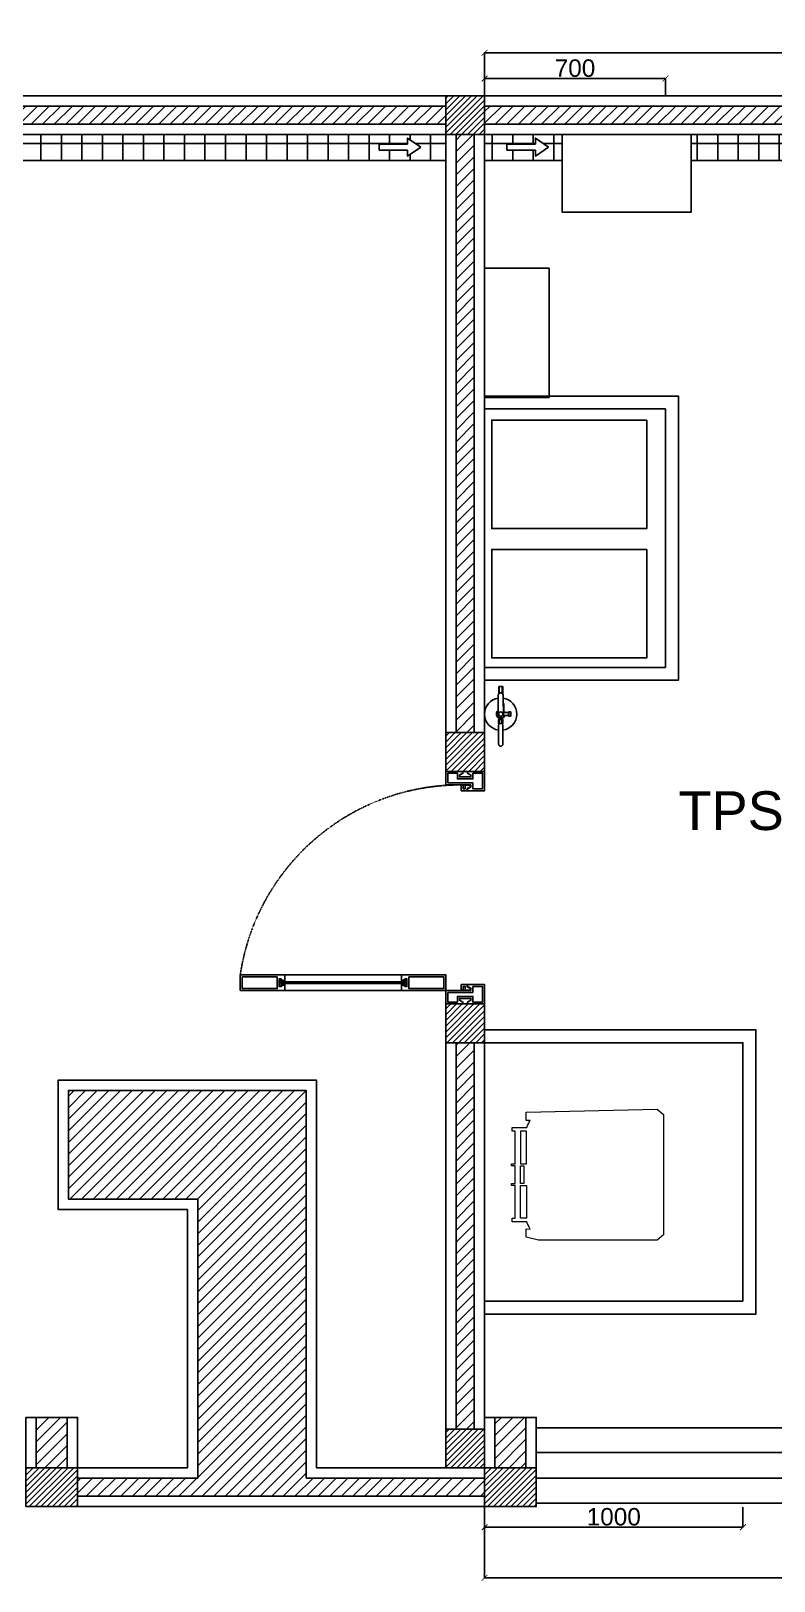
# Model space of a CAD drawing. Header units: millimetres. Extents: x -152054 to 94068, y -14280 to 90567.
# Drawn here: x -80390 to -77515, y 40157 to 46156 of the extents above; entities that cross this region are included whole.
import ezdxf

# ---------------------------------------------------------------- set-up
doc = ezdxf.new("R2010")
doc.units = ezdxf.units.MM
doc.linetypes.add('HIDDEN', pattern=[0.375, 0.25, -0.125])
doc.layers.add('001_Dark_1 10', color=7, linetype='Continuous', lineweight=0)
doc.layers.add('ALM', color=120, linetype='Continuous')
doc.styles.get("Standard").update_dxf_attribs({"font": 'arial.ttf'})
doc.dimstyles.new('ISO-25', dxfattribs={"dimtxt": 67.5, "dimasz": 22.5, "dimexe": 1.25, "dimexo": 0.625, "dimgap": 5.63, "dimtad": 1, "dimtoh": 1, "dimdec": 0, "dimtxsty": 'Standard', "dimblk": 'ARCHTICK', "dimcen": 2.5, "dimclrd": 40, "dimclre": 40, "dimclrt": 1, "dimadec": 0, "dimazin": 0, "dimtfac": 1, "dimtdec": 0, "dimtmove": 0, "dimatfit": 3, "dimldrblk": 'BOXFILLED', "dimfxl": 1, "dimarcsym": 0})
pattern_1 = [(45, (14580.649, 0), (-11.2253202, 11.2253202), [])]
pattern_2 = [(45, (14580.65, 0), (-22.45064, 22.45064), [])]

# ---------------------------------------------------------------- blocks, each defined once
blk = doc.blocks.new('_ArchTick')
at = {"color": 0, "linetype": 'ByBlock', "const_width": 0.15}
blk.add_lwpolyline([(-0.5, -0.5), (0.5, 0.5)], dxfattribs=at)
blk = doc.blocks.new('*D57')
at = {"color": 40, "lineweight": -2, "transparency": 16777216}
for p, q in [((-78635, 45905.6), (-78635, 46072.4)), ((-75435, 46071.2), (-78635, 46071.2)), ((-75435, 45905.6), (-75435, 46072.4))]:
    blk.add_line(p, q, dxfattribs=at)
at = {"layer": 'Defpoints', "color": 0, "transparency": 16777216}
for p in [(-78635, 46071.2), (-78635, 45905), (-75435, 45905)]:
    blk.add_point(p, dxfattribs=at)
at = {"color": 40, "lineweight": -2, "transparency": 16777216, "xscale": 22.5, "yscale": 22.5, "zscale": 22.5, "rotation": 180}
blk.add_blockref('_ArchTick', (-78635, 46071.2), dxfattribs=at)
at = {"color": 40, "lineweight": -2, "transparency": 16777216, "xscale": 22.5, "yscale": 22.5, "zscale": 22.5}
blk.add_blockref('_ArchTick', (-75435, 46071.2), dxfattribs=at)
at = {"color": 1, "transparency": 16777216, "insert": (-77035, 46111.3), "char_height": 67.5, "attachment_point": 5}
blk.add_mtext('3200', dxfattribs=at)
blk = doc.blocks.new('_BoxFilled')
at = {"color": 0, "linetype": 'ByBlock', "lineweight": -2}
blk.add_line((-0.5, 0), (-1, 0), dxfattribs=at)
at = {"color": 0, "linetype": 'ByBlock'}
blk.add_solid([(-0.5, 0.5), (0.5, 0.5), (-0.5, -0.5), (0.5, -0.5)], dxfattribs=at)
blk = doc.blocks.new('*D73')
at = {"color": 40, "lineweight": -2, "transparency": 16777216}
for p, q in [((-78635, 40444.3), (-78635, 40168.1)), ((-74710, 40444.3), (-74710, 40168.1)), ((-78635, 40169.3), (-74710, 40169.3))]:
    blk.add_line(p, q, dxfattribs=at)
at = {"layer": 'Defpoints', "color": 0, "transparency": 16777216}
for p in [(-78635, 40445), (-74710, 40445), (-74710, 40169.3)]:
    blk.add_point(p, dxfattribs=at)
at = {"color": 40, "lineweight": -2, "transparency": 16777216, "xscale": 22.5, "yscale": 22.5, "zscale": 22.5, "rotation": 180}
blk.add_blockref('_ArchTick', (-78635, 40169.3), dxfattribs=at)
at = {"color": 40, "lineweight": -2, "transparency": 16777216, "xscale": 22.5, "yscale": 22.5, "zscale": 22.5}
blk.add_blockref('_ArchTick', (-74710, 40169.3), dxfattribs=at)
at = {"color": 1, "transparency": 16777216, "insert": (-76672.5, 40209.5), "char_height": 67.5, "attachment_point": 5}
blk.add_mtext('3925', dxfattribs=at)
blk = doc.blocks.new('*D75')
at = {"color": 40, "lineweight": -2, "transparency": 16777216}
for p, q in [((-78635, 40444.3), (-78635, 40363.8)), ((-77635, 40442.9), (-77635, 40363.8)), ((-78635, 40365), (-77635, 40365))]:
    blk.add_line(p, q, dxfattribs=at)
at = {"layer": 'Defpoints', "color": 0, "transparency": 16777216}
for p in [(-78635, 40445), (-77635, 40443.5), (-77635, 40365)]:
    blk.add_point(p, dxfattribs=at)
at = {"color": 40, "lineweight": -2, "transparency": 16777216, "xscale": 22.5, "yscale": 22.5, "zscale": 22.5, "rotation": 180}
blk.add_blockref('_ArchTick', (-78635, 40365), dxfattribs=at)
at = {"color": 40, "lineweight": -2, "transparency": 16777216, "xscale": 22.5, "yscale": 22.5, "zscale": 22.5}
blk.add_blockref('_ArchTick', (-77635, 40365), dxfattribs=at)
at = {"color": 1, "transparency": 16777216, "insert": (-78135, 40405.1), "char_height": 67.5, "attachment_point": 5}
blk.add_mtext('1000', dxfattribs=at)
blk = doc.blocks.new('*D77')
at = {"color": 40, "lineweight": -2, "transparency": 16777216}
for p, q in [((-78635, 45905.6), (-78635, 45972.7)), ((-78635, 45971.4), (-77935, 45971.4)), ((-77935, 45905.6), (-77935, 45972.7))]:
    blk.add_line(p, q, dxfattribs=at)
at = {"layer": 'Defpoints', "color": 0, "transparency": 16777216}
for p in [(-77935, 45971.4), (-78635, 45905), (-77935, 45905)]:
    blk.add_point(p, dxfattribs=at)
at = {"color": 40, "lineweight": -2, "transparency": 16777216, "xscale": 22.5, "yscale": 22.5, "zscale": 22.5, "rotation": 180}
blk.add_blockref('_ArchTick', (-78635, 45971.4), dxfattribs=at)
at = {"color": 40, "lineweight": -2, "transparency": 16777216, "xscale": 22.5, "yscale": 22.5, "zscale": 22.5}
blk.add_blockref('_ArchTick', (-77935, 45971.4), dxfattribs=at)
at = {"color": 1, "transparency": 16777216, "insert": (-78285, 46011.5), "char_height": 67.5, "attachment_point": 5}
blk.add_mtext('700', dxfattribs=at)
blk = doc.blocks.new('Fire Extinguisher_top_dwgmodels.com')
at = {"color": 0}
for p, q in [((-111.7, 8), (-47, 8)), ((-34.9, 6.6), (-37.6, 6.6)), ((-34.9, 8), (-34.9, -8)), ((-34.9, 8), (-23.5, 8)), ((-34.9, 4.6), (-23.2, 4.6)), ((-34.8, 5.7), (-23.2, 5.7)), ((-18.9, 6.3), (-18.9, -6.3)), ((-18.9, 6.3), (-13.5, 6.3)), ((-13.5, -10), (-13.5, 10)), ((-13.5, 10), (70.6, 8.9)), ((10.3, 9.7), (10.3, 11.5)), ((10.7, 9.7), (10.7, 11.5)), ((75, 7.5), (102.5, 7.5)), ((76.7, 5.9), (102.5, 5.9)), ((78.5, 0.9), (78.5, -0.9)), ((102.5, 7.5), (102.5, -7.5)), ((-111.7, -8), (-47, -8)), ((-34.9, -6.6), (-37.6, -6.6)), ((-34.9, -4.6), (-23.2, -4.6)), ((-34.9, -8), (-23.5, -8)), ((-34.8, -5.7), (-23.2, -5.7)), ((-18.9, -6.3), (-13.5, -6.3)), ((-13.5, -10), (70.6, -8.9)), ((-8, -38), (-8, -28.4)), ((8, -28.4), (-8, -28.4)), ((-8, -36.1), (8, -36.1)), ((8, -38), (-8, -38)), ((-6, -9.9), (-6, -28.4)), ((6, -9.7), (6, -28.4)), ((8, -38), (8, -28.4)), ((10.3, -9.7), (10.3, -9.7)), ((10.7, -9.9), (10.7, -9.7)), ((10.8, -10.2), (11, -9.9)), ((10.9, -10.4), (38.5, -10.4)), ((10.9, -11.2), (38.5, -11.2)), ((75, -7.5), (102.5, -7.5)), ((76.7, -5.9), (102.5, -5.9))]:
    blk.add_line(p, q, dxfattribs=at)
blk.add_circle((0, 0), 8, dxfattribs=at)
for centre, radius, start, end in [((0, 0), 60, 8.63634, 172.33774), ((-111.7, 0), 8, 90, 270), ((-48.9, -37), 45.1, 75.45516, 87.51639), ((-23.6, 0.6), 7.45, 50.21268, 88.81165), ((-23.3, 7.7), 1.98, 271.9881, 358.95264), ((-25.5, 0), 5.13, 297.45336, 62.54664), ((0, 0), 16, 147.62977, 156.90324), ((0, 0), 16, 37.06115, 141.38095), ((10.5, 11.5), 0.177, 14.08515, 165.91485), ((70.5, 0.9), 8, 0, 89.22105), ((0, 0), 60, 187.66226, 351.36366), ((-48.9, 37), 45.1, 272.48361, 284.54484), ((-23.6, -0.6), 7.45, 271.18835, 309.78732), ((-23.3, -7.7), 1.98, 1.04736, 88.0119), ((0, 0), 16, 203.09676, 212.37023), ((0, 0), 16, 218.61905, 247.97569), ((-11.2, -9.9), 0.819, 184.1848, 357.37311), ((0, 0), 16, 292.02431, 310.05582), ((10.5, -11), 1.25, 101.81013, 350.17322), ((10.5, -11), 0.907, 90, 346.38439), ((10.2, -9.7), 0.107, 282.29411, 2.93082), ((10.4, -9.9), 0.229, 277.22721, 346.97369), ((11.1, -10.8), 0.447, 116.56505, 243.43495), ((0, 0), 16, 312.00128, 315.45352), ((10.5, -11), 0.907, 40.29761, 70.77738), ((10.5, -11), 1.25, 27.96289, 66.6982), ((0, 0), 16, 319.34614, 322.93885), ((38.3, -10.8), 0.447, 296.56505, 63.43495), ((70.5, -0.9), 8, 270.77895, 0)]:
    blk.add_arc(centre, radius, start, end, dxfattribs=at)

msp = doc.modelspace()

# ---------------------------------------------------------------- hatches: boundary and pattern name
at = {"transparency": 33554559}
h = msp.add_hatch(dxfattribs=at)
h.set_pattern_fill('ANSI31', color=1, scale=5)
h.set_pattern_definition(pattern_1)
h.paths.add_polyline_path([(-83750, 45755), (-83750, 45905), (-83900, 45905), (-83900, 45755)])
h.paths.add_polyline_path([(-81342.5, 45905), (-81342.5, 45755), (-81192.5, 45755), (-81192.5, 45905)])
h.paths.add_polyline_path([(-78635, 45755), (-78635, 45905), (-78785, 45905), (-78785, 45755)])
h.paths.add_polyline_path([(-75285, 45905), (-75435, 45905), (-75435, 45755), (-75285, 45755)])
h.paths.add_polyline_path([(-75285, 44560), (-75435, 44560), (-75435, 44410), (-75285, 44410)])
h.paths.add_polyline_path([(-74860, 44410), (-74710, 44410), (-74710, 44560), (-74860, 44560)])
h.paths.add_polyline_path([(-74710, 40595), (-74860, 40595), (-74860, 40445), (-74710, 40445)])
h.paths.add_polyline_path([(-75595, 40445), (-75595, 40595), (-75795, 40595), (-75795, 40445)])
h.paths.add_polyline_path([(-78635, 40445), (-78435, 40445), (-78435, 40595), (-78635, 40595)])
h.paths.add_polyline_path([(-78785, 40595), (-78635, 40595), (-78635, 40745), (-78785, 40745)])
h.paths.add_polyline_path([(-80410, 40445), (-80210, 40445), (-80210, 40595), (-80410, 40595)])
h.paths.add_polyline_path([(-78635, 42240), (-78635, 42390), (-78784.8, 42390), (-78784.8, 42240)])
h.paths.add_polyline_path([(-83049.8, 40595), (-83249.8, 40595), (-83249.8, 40445), (-83049.8, 40445)])
h.paths.add_polyline_path([(-83750, 40595), (-83900, 40595), (-83900, 40445), (-83750, 40445)])
h.paths.add_polyline_path([(-83900, 41755), (-83750, 41755), (-83750, 41905), (-83900, 41905)])
h.paths.add_polyline_path([(-84900, 41755), (-84900, 41905), (-85050, 41905), (-85050, 41755)])
h.paths.add_polyline_path([(-83750, 43905), (-83900, 43905), (-83900, 43755), (-83750, 43755)])
h.paths.add_polyline_path([(-84900, 43755), (-84900, 43905), (-85050, 43905), (-85050, 43755)])
h = msp.add_hatch()
h.set_pattern_fill('ANSI31', color=1, scale=10)
h.set_pattern_definition(pattern_2)
h.paths.add_polyline_path([(-78785, 45795), (-78785, 45865), (-81192.5, 45865), (-81192.5, 45795)])
h = msp.add_hatch()
h.set_pattern_fill('ANSI31', color=1, scale=10)
h.set_pattern_definition(pattern_2)
h.paths.add_polyline_path([(-78635, 45865), (-78635, 45795), (-75435, 45795), (-75435, 45865)])
h = msp.add_hatch()
h.set_pattern_fill('ANSI37', color=4, scale=25, angle=45)
h.set_pattern_definition([(90, (14580.65, 0), (-79.375, 0), []), (180, (14580.65, 0), (0, -79.375), [])])
h.paths.add_polyline_path([(-75435, 45755), (-77835, 45755), (-77835, 45655), (-75435, 45655)])
h.paths.add_polyline_path([(-76591.3, 45716.5), (-76481.2, 45716.7), (-76481.3, 45739.9), (-76430.2, 45705.2), (-76481.2, 45670.2), (-76481.2, 45693.5), (-76591.3, 45693.3)], flags=16)
h.paths.add_polyline_path([(-77159.6, 45696.7), (-77210.6, 45661.8), (-77210.6, 45685), (-77320.7, 45684.9), (-77320.8, 45708.1), (-77210.6, 45708.3), (-77210.7, 45731.5)], flags=16)
h.paths.add_polyline_path([(-75561.8, 45705, -1), (-75641.7, 45705, -1)], flags=16)
h.paths.add_polyline_path([(-75568.3, 45705, -1), (-75635.2, 45705, -1)], flags=0)
h.paths.add_polyline_path([(-78335, 45755), (-78635, 45755), (-78635, 45655), (-78335, 45655)])
h.paths.add_polyline_path([(-78548.3, 45717.9), (-78438.2, 45718.1), (-78438.3, 45741.3), (-78387.2, 45706.5), (-78438.2, 45671.6), (-78438.2, 45694.8), (-78548.3, 45694.7)], flags=16)
h.paths.add_polyline_path([(-78785, 45755), (-83750, 45755), (-83750, 45655), (-78785, 45655)])
h.paths.add_polyline_path([(-81422.6, 45704), (-81473.6, 45669), (-81473.7, 45692.3), (-81583.8, 45692.1), (-81583.8, 45715.4), (-81473.7, 45715.5), (-81473.7, 45738.8)], flags=16)
h.paths.add_polyline_path([(-79043.1, 45694.6), (-79043.1, 45717.9), (-78933, 45718), (-78933, 45741.3), (-78881.9, 45706.5), (-78932.9, 45671.6), (-78933, 45694.8)], flags=16)
h.paths.add_polyline_path([(-83478.1, 45702.2), (-83529.1, 45667.3), (-83529.2, 45690.5), (-83639.3, 45690.4), (-83639.3, 45713.6), (-83529.2, 45713.8), (-83529.2, 45737)], flags=16)
h.paths.add_polyline_path([(-83900, 45755), (-84900, 45755), (-84900, 45655), (-83900, 45655)])
h.paths.add_polyline_path([(-84278.4, 45700.9), (-84329.5, 45665.9), (-84329.5, 45689.2), (-84439.6, 45689), (-84439.6, 45712.2), (-84329.5, 45712.4), (-84329.6, 45735.6)], flags=16)
h = msp.add_hatch()
h.set_pattern_fill('ANSI31', color=1, scale=10)
h.set_pattern_definition(pattern_2)
h.paths.add_polyline_path([(-78675, 45755), (-78745, 45755), (-78745, 43440.3), (-78675, 43440.3)])
h = msp.add_hatch(dxfattribs=at)
h.set_pattern_fill('ANSI31', color=1, scale=5)
h.set_pattern_definition(pattern_1)
h.paths.add_polyline_path([(-78635, 43440.3), (-78785, 43440.3), (-78785, 43290.3), (-78635, 43290.3)])
at = {"true_color": 0xed1f24}
h = msp.add_hatch(dxfattribs=at)
h.set_pattern_fill('ANSI31', color=240, scale=15, angle=-90)
h.set_pattern_definition([(315, (-81927.577, 49931.14), (33.67596, 33.67596), [])])
h.paths.add_polyline_path([(-78687.5, 42450.6), (-78700.9, 42457.3), (-78702.4, 42456.4), (-78689, 42449.7)])
h = msp.add_hatch()
h.set_pattern_fill('ANSI31', color=1, scale=10)
h.set_pattern_definition(pattern_2)
h.paths.add_polyline_path([(-78675, 42240), (-78745, 42240), (-78745, 40745), (-78675, 40745)])
h = msp.add_hatch()
h.set_pattern_fill('ANSI31', color=1, scale=10)
h.set_pattern_definition(pattern_2)
h.paths.add_polyline_path([(-78635, 40555), (-79325, 40555), (-79325, 42055), (-80245, 42055), (-80245, 41635), (-80035, 41635), (-79745, 41635), (-79745, 40555), (-80210, 40555), (-80210, 40485), (-78635, 40485)])
h = msp.add_hatch()
h.set_pattern_fill('ANSI31', color=1, scale=10)
h.set_pattern_definition(pattern_2)
h.paths.add_polyline_path([(-80250, 40790), (-80370, 40790), (-80370, 40595), (-80250, 40595)])
h = msp.add_hatch()
h.set_pattern_fill('ANSI31', color=1, scale=10)
h.set_pattern_definition(pattern_2)
h.paths.add_polyline_path([(-78475, 40790), (-78595, 40790), (-78595, 40595), (-78475, 40595)])

# ---------------------------------------------------------------- linework, layer by layer
for points in [[(-78785, 45905), (-85050, 45905)], [(-78785, 45905), (-75285, 45905), (-75285, 44560), (-74710, 44560), (-74710, 40445), (-75745, 40445)], [(-78785, 45865), (-81192.5, 45865)], [(-78635, 45865), (-75435, 45865)], [(-81192.5, 45795), (-78785, 45795)], [(-78635, 45795), (-75435, 45795)], [(-78785, 45755), (-83750, 45755)], [(-83750, 45755), (-78785, 45755)], [(-79043.1, 45717.9), (-78933, 45718)], [(-79043.1, 45717.9), (-79043.1, 45694.6)], [(-78933, 45718), (-78933, 45741.3), (-78881.9, 45706.5)], [(-78785, 43236), (-78785, 45755)], [(-78745, 43440.3), (-78745, 45755)], [(-78675, 43440.3), (-78675, 45755)], [(-78635, 43215.4), (-78635, 45755), (-75435, 45755), (-75435, 44410), (-74860, 44410), (-74860, 40595), (-75595, 40595), (-75595, 40790), (-75795, 40790), (-75795, 40595)], [(-78635, 45755), (-75435, 45755)], [(-78548.3, 45717.9), (-78438.2, 45718.1)], [(-78548.3, 45717.9), (-78548.3, 45694.7)], [(-78438.2, 45718.1), (-78438.3, 45741.3), (-78387.2, 45706.5)], [(-78335, 45755), (-77835, 45755), (-77835, 45455), (-78335, 45455), (-78335, 45755)], [(-83750, 45655), (-78785, 45655)], [(-79043.1, 45694.6), (-78933, 45694.8)], [(-78933, 45694.8), (-78932.9, 45671.6), (-78881.9, 45706.5)], [(-78635, 45655), (-78335, 45655)], [(-78548.3, 45694.7), (-78438.2, 45694.8)], [(-78438.2, 45694.8), (-78438.2, 45671.6), (-78387.2, 45706.5)], [(-77835, 45655), (-75435, 45655)], [(-78635, 45237.6), (-78385, 45237.6), (-78385, 44737.6), (-78635, 44737.6), (-78635, 45237.6)], [(-78635, 44742.7), (-77885, 44742.7), (-77885, 43642.7), (-78635, 43642.7)], [(-78635, 44692.7), (-77935, 44692.7), (-77935, 43692.7), (-78635, 43692.7), (-78635, 44692.7)], [(-78007.3, 44649.8), (-78607.3, 44649.8), (-78607.3, 44229.8), (-78007.3, 44229.8), (-78007.3, 44649.8)], [(-78007.3, 44149.2), (-78607.3, 44149.2), (-78607.3, 43729.2), (-78007.3, 43729.2), (-78007.3, 44149.2)], [(-78635, 43290.3), (-78785, 43290.3)], [(-78785, 40595), (-78785, 42502.3)], [(-78635, 40790), (-78635, 42464.8)], [(-78784.8, 42390), (-78635, 42390)], [(-78760, 42390), (-78635, 42390)], [(-78745, 40745), (-78745, 42240)], [(-78675, 40745), (-78675, 42240)], [(-78635, 42290), (-77585, 42290), (-77585, 41190), (-78635, 41190)], [(-78635, 42240), (-77635, 42240), (-77635, 41240), (-78635, 41240), (-78635, 42240)], [(-78635, 40595), (-79285, 40595), (-79285, 42095), (-80285, 42095), (-80285, 41595), (-80035, 41595), (-79785, 41595)], [(-78635, 40555), (-79325, 40555), (-79325, 42055), (-80245, 42055), (-80245, 41635), (-80035, 41635), (-79745, 41635)], [(-79745, 41635), (-79745, 40555)], [(-79785, 41595), (-79785, 40595)], [(-80210, 40595), (-80210, 40790), (-80410, 40790), (-80410, 40595)], [(-80370, 40790), (-80370, 40595)], [(-80250, 40595), (-80250, 40790)], [(-80210, 40595), (-80210, 40790)], [(-78435, 40595), (-78435, 40790), (-78635, 40790), (-78635, 40790)], [(-78595, 40595), (-78595, 40790)], [(-78475, 40790), (-78475, 40595)], [(-78435, 40749.5), (-75795, 40749.5)], [(-78435, 40654.5), (-75795, 40654.5)], [(-79785, 40595), (-80210, 40595)], [(-79745, 40555), (-80210, 40555)], [(-78635, 40595), (-79285, 40595)], [(-78435, 40595), (-78435, 40445)], [(-78435, 40554.5), (-75795, 40554.5)], [(-78785, 40445), (-80410, 40445)], [(-78635, 40485), (-80210, 40485)], [(-78435, 40445), (-78785, 40445)], [(-78435, 40458.7), (-75795, 40458.7)]]:
    msp.add_lwpolyline(points)
for points in [[(-78635, 45755), (-78785, 45755), (-78785, 45905), (-78635, 45905)], [(-78635, 43290.3), (-78785, 43290.3), (-78785, 43440.3), (-78635, 43440.3)], [(-78634.8, 42240), (-78784.8, 42240), (-78784.8, 42390), (-78634.8, 42390)], [(-78635, 40595), (-78785, 40595), (-78785, 40745), (-78635, 40745)], [(-78435, 40445), (-78635, 40445), (-78635, 40790), (-78435, 40790)], [(-80410, 40445), (-80210, 40445), (-80210, 40595), (-80410, 40595)], [(-78635, 40445), (-78435, 40445), (-78435, 40595), (-78635, 40595)]]:
    msp.add_lwpolyline(points, close=True)
at = {"layer": '001_Dark_1 10'}
msp.add_lwpolyline([(-78531.1, 41771.8), (-78516.6, 41771.8), (-78516.6, 41897.7), (-78528.1, 41897.7), (-78528.1, 41904.6), (-78528.1, 41911.5), (-78470.8, 41911.9, -0.065352), (-78458.2, 41939.6), (-78473.8, 41939.4), (-78473.8, 41971.3), (-77967.2, 41983.2), (-77942.9, 41961.9), (-77942.9, 41729.3), (-77942.9, 41496.7), (-77967.2, 41475.4), (-78426.8, 41475.7), (-78473.8, 41487.3), (-78473.8, 41519.2), (-78458.2, 41519.1, -0.065352), (-78470.8, 41546.7), (-78528.1, 41547.1), (-78528.1, 41554), (-78528.1, 41560.9), (-78516.6, 41560.9), (-78516.6, 41686.9), (-78531.1, 41686.9), (-78531.1, 41695.5), (-78516.6, 41695.5), (-78516.6, 41729.3), (-78516.6, 41763.2), (-78531.1, 41763.2)], format="xyb", close=True, dxfattribs=at)
for points in [[(-78472.8, 41771.8), (-78472.8, 41897.7), (-78496.1, 41897.7), (-78496.1, 41771.8), (-78472.8, 41771.8)], [(-78472.8, 41686.9), (-78472.8, 41560.9), (-78496.1, 41560.9), (-78496.1, 41686.9), (-78472.8, 41686.9)]]:
    msp.add_lwpolyline(points, dxfattribs=at)
msp.add_lwpolyline([(-78483.4, 41695.5), (-78496.1, 41695.5), (-78496.1, 41729.3), (-78496.1, 41763.2), (-78483.4, 41763.2), (-78483.4, 41729.3)], close=True, dxfattribs=at)
at = {"layer": 'ALM'}
for p, q in [((-78957, 42502.3), (-79408.1, 42502.3)), ((-78957, 42442.4), (-79408.1, 42442.4))]:
    msp.add_line(p, q, dxfattribs=at)
for points in [[(-78687.5, 43237.9), (-78687.5, 43229.7), (-78700.9, 43222.9), (-78700.9, 43215.4), (-78635, 43215.4), (-78635, 43290.3), (-78700.9, 43290.3), (-78700.9, 43282.8), (-78687.5, 43276.1), (-78687.5, 43268.6), (-78709.9, 43268.6), (-78732.4, 43268.6), (-78732.4, 43276.1), (-78718.9, 43282.8), (-78718.9, 43290.3), (-78784.8, 43290.3), (-78784.8, 43237.9)], [(-78777.3, 43245.4), (-78777.3, 43282.8), (-78739.9, 43282.8), (-78739.9, 43261.1), (-78709.9, 43261.1), (-78680, 43261.1), (-78680, 43282.8), (-78642.5, 43282.8), (-78642.5, 43222.9), (-78680, 43222.9), (-78680, 43245.4)], [(-78702.4, 43215.4), (-78702.4, 43223.8), (-78689, 43230.6), (-78689, 43236.4), (-78709.9, 43236.4), (-78709.9, 43222.9), (-78717.4, 43222.9), (-78717.4, 43236.4), (-78724.9, 43236.4), (-78724.9, 43215.4)], [(-79408.1, 42481.3), (-79415.6, 42481.3), (-79422.3, 42487.3), (-79429.8, 42487.3), (-79429.8, 42457.3), (-79422.3, 42457.3), (-79415.6, 42463.3), (-79408.1, 42463.3), (-79408.1, 42442.4), (-79580.3, 42442.4), (-79580.3, 42449.9), (-79580.3, 42449.9), (-79580.3, 42494.8), (-79580.3, 42494.8), (-79580.3, 42502.3), (-79408.1, 42502.3)], [(-79437.3, 42494.8), (-79572.8, 42494.8), (-79572.8, 42449.9), (-79437.3, 42449.9)], [(-78957, 42481.3), (-78949.5, 42481.3), (-78942.8, 42487.3), (-78935.3, 42487.3), (-78935.3, 42457.3), (-78942.8, 42457.3), (-78949.5, 42463.3), (-78957, 42463.3), (-78957, 42442.4), (-78784.8, 42442.4), (-78784.8, 42449.9), (-78784.8, 42449.9), (-78784.8, 42494.8), (-78784.8, 42494.8), (-78784.8, 42502.3), (-78957, 42502.3)], [(-78927.8, 42494.8), (-78792.3, 42494.8), (-78792.3, 42449.9), (-78927.8, 42449.9)], [(-78687.5, 42442.4), (-78687.5, 42450.6), (-78700.9, 42457.3), (-78700.9, 42464.8), (-78635, 42464.8), (-78635, 42390), (-78700.9, 42390), (-78700.9, 42397.4), (-78687.5, 42404.2), (-78687.5, 42411.7), (-78709.9, 42411.7), (-78732.4, 42411.7), (-78732.4, 42404.2), (-78718.9, 42397.4), (-78718.9, 42390), (-78784.8, 42390), (-78784.8, 42442.4)], [(-78777.3, 42434.9), (-78777.3, 42397.4), (-78739.9, 42397.4), (-78739.9, 42419.2), (-78709.9, 42419.2), (-78680, 42419.2), (-78680, 42397.4), (-78642.5, 42397.4), (-78642.5, 42457.3), (-78680, 42457.3), (-78680, 42434.9)], [(-78702.4, 42464.8), (-78702.4, 42456.4), (-78689, 42449.7), (-78689, 42443.9), (-78709.9, 42443.9), (-78709.9, 42457.3), (-78717.4, 42457.3), (-78717.4, 42443.9), (-78724.9, 42443.9), (-78724.9, 42464.8)]]:
    msp.add_lwpolyline(points, close=True, dxfattribs=at)
at = {"layer": 'ALM', "color": 251}
for points in [[(-79408.1, 42475.3), (-79423.8, 42475.3), (-79423.8, 42469.3), (-79408.1, 42469.3), (-79408.1, 42463.3), (-79429.8, 42463.3), (-79429.8, 42481.3), (-79408.1, 42481.3)], [(-79423.8, 42469.3), (-78941.3, 42469.3), (-78941.3, 42475.3), (-79423.8, 42475.3)], [(-78957, 42475.3), (-78941.3, 42475.3), (-78941.3, 42469.3), (-78957, 42469.3), (-78957, 42463.3), (-78935.3, 42463.3), (-78935.3, 42481.3), (-78957, 42481.3)]]:
    msp.add_lwpolyline(points, close=True, dxfattribs=at)
at = {"layer": 'ALM', "color": 251, "linetype": 'HIDDEN', "ltscale": 0.35}
msp.add_arc((-78727.7, 42376), 861.9, 89.82866, 171.57773, dxfattribs=at)

# ---------------------------------------------------------------- block references
at = {"xscale": 1.041799406047062, "yscale": 1.041799406047062, "zscale": 1.041799406047062, "rotation": 89.99999999999999}
msp.add_blockref('Fire Extinguisher_top_dwgmodels.com', (-78572.5, 43512.2), dxfattribs=at)

# ---------------------------------------------------------------- texts
at = {"insert": (-78043.6, 43213.2), "char_height": 150, "attachment_point": 1}
msp.add_mtext_dynamic_manual_height_columns('\\pxqc;{\\C3;TPS LIMBAH B3  PADAT}', width=1936.507, gutter_width=17.5, heights=[0], dxfattribs=at)

# ---------------------------------------------------------------- dimensions: what is measured, and where the dimension line sits
for base, p1, p2, picture, middle in [((-78635, 46071.2), (-75435, 45905), (-78635, 45905), '*D57', (-77035, 46111.3)), ((-77935, 45971.4), (-78635, 45905), (-77935, 45905), '*D77', (-78285, 46011.5)), ((-77635, 40365), (-78635, 40445), (-77635, 40443.5), '*D75', (-78135, 40405.1)), ((-74710, 40169.3), (-78635, 40445), (-74710, 40445), '*D73', (-76672.5, 40209.5))]:
    dim = msp.add_linear_dim(base=base, p1=p1, p2=p2, dimstyle='ISO-25')
    dim.commit()
    dim.dimension.update_dxf_attribs({"geometry": picture, "text_midpoint": middle})

doc.saveas('drawing.dxf')
